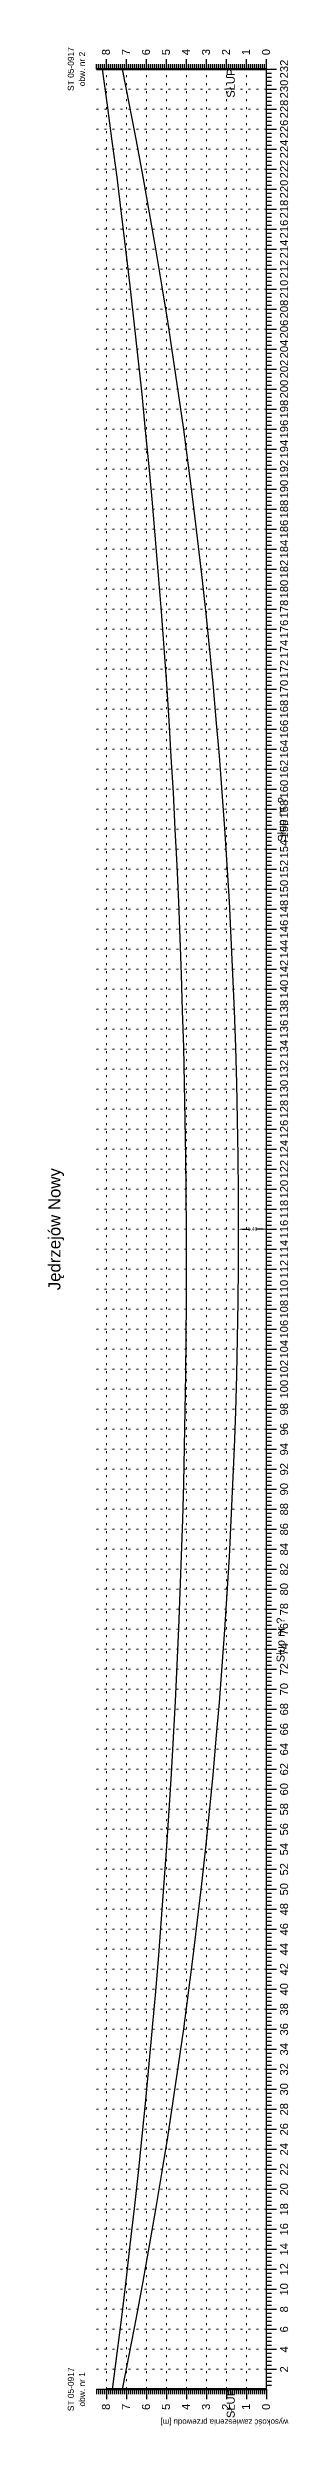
# Model space of a CAD drawing. Header units: inches. Extents: x -863 to 1426, y 1206 to 1480.
# Drawn here: x 110.4 to 122.4, y 1283 to 1401.9 of the extents above; entities that cross this region are included whole.
import ezdxf
from ezdxf.enums import TextEntityAlignment as Align

# ---------------------------------------------------------------- set-up
doc = ezdxf.new("R2010")
doc.units = ezdxf.units.IN
doc.header["$MEASUREMENT"] = 0
doc.linetypes.add('ACAD_ISO07W100', pattern=[3, 0, -3])
doc.layers.add('ramka', color=7, linetype='Continuous', plot=False)
doc.styles.get("Standard").update_dxf_attribs({"font": 'arial.ttf'})
doc.dimstyles.get("Standard").update_dxf_attribs({"dimtxt": 0.25, "dimasz": 0.18, "dimexe": 0.18, "dimexo": 0.0625, "dimgap": -0.09, "dimtad": 0, "dimtih": 1, "dimtoh": 1, "dimzin": 0, "dimdsep": 46, "dimtxsty": 'Standard', "dimcen": 0.09, "dimadec": 0, "dimazin": 0, "dimtfac": 1, "dimtofl": 0, "dimtmove": 0, "dimatfit": 3, "dimfxl": 1, "dimtolj": 1, "dimtzin": 0, "dimarcsym": 0})

# ---------------------------------------------------------------- blocks, each defined once
blk = doc.blocks.new('*D12')
at = {"color": 0, "lineweight": -2}
for p, q in [((119.95, 1342.85), (119.95, 1342.98)), ((120.13, 1342.8), (120.47, 1342.8)), ((121.17, 1342.8), (120.83, 1342.8)), ((121.35, 1342.7), (121.35, 1342.98))]:
    blk.add_line(p, q, dxfattribs=at)
at = {"color": 0}
for points in [[(120.13, 1342.83), (120.13, 1342.77), (119.95, 1342.8)], [(121.17, 1342.83), (121.17, 1342.77), (121.35, 1342.8)]]:
    blk.add_solid(points, dxfattribs=at)
at = {"layer": 'Defpoints', "color": 0}
for p in [(119.95, 1342.79), (121.35, 1342.8), (121.35, 1342.64)]:
    blk.add_point(p, dxfattribs=at)
at = {"color": 0, "lineweight": 25, "insert": (120.65, 1342.8), "char_height": 0.18, "attachment_point": 5}
blk.add_mtext('\\A1;1.40', dxfattribs=at)

msp = doc.modelspace()

# ---------------------------------------------------------------- linework, layer by layer
for p, q in [((112.851, 1400.797), (112.851, 1401.047)), ((112.851, 1400.797), (121.351, 1400.797)), ((112.951, 1400.797), (112.951, 1401.047)), ((113.051, 1400.797), (113.051, 1401.047)), ((113.151, 1400.797), (113.151, 1401.047)), ((113.251, 1400.797), (113.251, 1401.047)), ((113.351, 1400.797), (113.351, 1401.297)), ((113.451, 1400.797), (113.451, 1401.047)), ((113.551, 1400.797), (113.551, 1401.047)), ((113.651, 1400.797), (113.651, 1401.047)), ((113.751, 1400.797), (113.751, 1401.047)), ((113.851, 1400.797), (113.851, 1401.047)), ((113.951, 1400.797), (113.951, 1401.047)), ((114.051, 1400.797), (114.051, 1401.047)), ((114.151, 1400.797), (114.151, 1401.047)), ((114.251, 1400.797), (114.251, 1401.047)), ((114.351, 1400.797), (114.351, 1401.297)), ((114.451, 1400.797), (114.451, 1401.047)), ((114.551, 1400.797), (114.551, 1401.047)), ((114.651, 1400.797), (114.651, 1401.047)), ((114.751, 1400.797), (114.751, 1401.047)), ((114.851, 1400.797), (114.851, 1401.047)), ((114.951, 1400.797), (114.951, 1401.047)), ((115.051, 1400.797), (115.051, 1401.047)), ((115.151, 1400.797), (115.151, 1401.047)), ((115.251, 1400.797), (115.251, 1401.047)), ((115.351, 1400.797), (115.351, 1401.297)), ((115.451, 1400.797), (115.451, 1401.047)), ((115.551, 1400.797), (115.551, 1401.047)), ((115.651, 1400.797), (115.651, 1401.047)), ((115.751, 1400.797), (115.751, 1401.047)), ((115.851, 1400.797), (115.851, 1401.047)), ((115.951, 1400.797), (115.951, 1401.047)), ((116.051, 1400.797), (116.051, 1401.047)), ((116.151, 1400.797), (116.151, 1401.047)), ((116.251, 1400.797), (116.251, 1401.047)), ((116.351, 1400.797), (116.351, 1401.297)), ((116.451, 1400.797), (116.451, 1401.047)), ((116.551, 1400.797), (116.551, 1401.047)), ((116.651, 1400.797), (116.651, 1401.047)), ((116.751, 1400.797), (116.751, 1401.047)), ((116.851, 1400.797), (116.851, 1401.047)), ((116.951, 1400.797), (116.951, 1401.047)), ((117.051, 1400.797), (117.051, 1401.047)), ((117.151, 1400.797), (117.151, 1401.047)), ((117.251, 1400.797), (117.251, 1401.047)), ((117.351, 1400.797), (117.351, 1401.297)), ((117.451, 1400.797), (117.451, 1401.047)), ((117.551, 1400.797), (117.551, 1401.047)), ((117.651, 1400.797), (117.651, 1401.047)), ((117.751, 1400.797), (117.751, 1401.047)), ((117.851, 1400.797), (117.851, 1401.047)), ((117.951, 1400.797), (117.951, 1401.047)), ((118.051, 1400.797), (118.051, 1401.047)), ((118.151, 1400.797), (118.151, 1401.047)), ((118.251, 1400.797), (118.251, 1401.047)), ((118.351, 1400.797), (118.351, 1401.297)), ((118.451, 1400.797), (118.451, 1401.047)), ((118.551, 1400.797), (118.551, 1401.047)), ((118.651, 1400.797), (118.651, 1401.047)), ((118.751, 1400.797), (118.751, 1401.047)), ((118.851, 1400.797), (118.851, 1401.047)), ((118.951, 1400.797), (118.951, 1401.047)), ((119.051, 1400.797), (119.051, 1401.047)), ((119.151, 1400.797), (119.151, 1401.047)), ((119.251, 1400.797), (119.251, 1401.047)), ((119.351, 1400.797), (119.351, 1401.297)), ((119.451, 1400.797), (119.451, 1401.047)), ((119.551, 1400.797), (119.551, 1401.047)), ((119.651, 1400.797), (119.651, 1401.047)), ((119.751, 1400.797), (119.751, 1401.047)), ((119.851, 1400.797), (119.851, 1401.047)), ((119.951, 1400.797), (119.951, 1401.047)), ((120.051, 1400.797), (120.051, 1401.047)), ((120.151, 1400.797), (120.151, 1401.047)), ((120.251, 1400.797), (120.251, 1401.047)), ((120.351, 1400.797), (120.351, 1401.297)), ((120.451, 1400.797), (120.451, 1401.047)), ((120.551, 1400.797), (120.551, 1401.047)), ((120.651, 1400.797), (120.651, 1401.047)), ((120.751, 1400.797), (120.751, 1401.047)), ((120.851, 1400.797), (120.851, 1401.047)), ((120.951, 1400.797), (120.951, 1401.047)), ((121.051, 1400.797), (121.051, 1401.047)), ((121.151, 1400.797), (121.151, 1401.047)), ((121.251, 1400.797), (121.251, 1401.047)), ((121.351, 1400.797), (121.351, 1401.297)), ((121.351, 1284.797), (121.351, 1400.797)), ((121.351, 1400.797), (121.851, 1400.797)), ((121.351, 1400.597), (121.601, 1400.597)), ((121.351, 1400.397), (121.601, 1400.397)), ((121.351, 1400.197), (121.601, 1400.197)), ((121.351, 1399.997), (121.601, 1399.997)), ((121.351, 1399.797), (121.851, 1399.797)), ((121.351, 1399.597), (121.601, 1399.597)), ((121.351, 1399.397), (121.601, 1399.397)), ((121.351, 1399.197), (121.601, 1399.197)), ((121.351, 1398.997), (121.601, 1398.997)), ((121.351, 1398.797), (121.851, 1398.797)), ((121.351, 1398.597), (121.601, 1398.597)), ((121.351, 1398.397), (121.601, 1398.397)), ((121.351, 1398.197), (121.601, 1398.197)), ((121.351, 1397.997), (121.601, 1397.997)), ((121.351, 1397.797), (121.851, 1397.797)), ((121.351, 1397.597), (121.601, 1397.597)), ((121.351, 1397.397), (121.601, 1397.397)), ((121.351, 1397.197), (121.601, 1397.197)), ((121.351, 1396.997), (121.601, 1396.997)), ((121.351, 1396.797), (121.851, 1396.797)), ((121.351, 1396.597), (121.601, 1396.597)), ((121.351, 1396.397), (121.601, 1396.397)), ((121.351, 1396.197), (121.601, 1396.197)), ((121.351, 1395.997), (121.601, 1395.997)), ((121.351, 1395.797), (121.851, 1395.797)), ((121.351, 1395.597), (121.601, 1395.597)), ((121.351, 1395.397), (121.601, 1395.397)), ((121.351, 1395.197), (121.601, 1395.197)), ((121.351, 1394.997), (121.601, 1394.997)), ((121.351, 1394.797), (121.851, 1394.797)), ((121.351, 1394.597), (121.601, 1394.597)), ((121.351, 1394.397), (121.601, 1394.397)), ((121.351, 1394.197), (121.601, 1394.197)), ((121.351, 1393.997), (121.601, 1393.997)), ((121.351, 1393.797), (121.851, 1393.797)), ((121.351, 1393.597), (121.601, 1393.597)), ((121.351, 1393.397), (121.601, 1393.397)), ((121.351, 1393.197), (121.601, 1393.197)), ((121.351, 1392.997), (121.601, 1392.997)), ((121.351, 1392.797), (121.851, 1392.797)), ((121.351, 1392.597), (121.601, 1392.597)), ((121.351, 1392.397), (121.601, 1392.397)), ((121.351, 1392.197), (121.601, 1392.197)), ((121.351, 1391.997), (121.601, 1391.997)), ((121.351, 1391.797), (121.851, 1391.797)), ((121.351, 1391.597), (121.601, 1391.597)), ((121.351, 1391.397), (121.601, 1391.397)), ((121.351, 1391.197), (121.601, 1391.197)), ((121.351, 1390.997), (121.601, 1390.997)), ((121.351, 1390.797), (121.851, 1390.797)), ((121.351, 1390.597), (121.601, 1390.597)), ((121.351, 1390.397), (121.601, 1390.397)), ((121.351, 1390.197), (121.601, 1390.197)), ((121.351, 1389.997), (121.601, 1389.997)), ((121.351, 1389.797), (121.851, 1389.797)), ((121.351, 1389.597), (121.601, 1389.597)), ((121.351, 1389.397), (121.601, 1389.397)), ((121.351, 1389.197), (121.601, 1389.197)), ((121.351, 1388.997), (121.601, 1388.997)), ((121.351, 1388.797), (121.851, 1388.797)), ((121.351, 1388.597), (121.601, 1388.597)), ((121.351, 1388.397), (121.601, 1388.397)), ((121.351, 1388.197), (121.601, 1388.197)), ((121.351, 1387.997), (121.601, 1387.997)), ((121.351, 1387.797), (121.851, 1387.797)), ((121.351, 1387.597), (121.601, 1387.597)), ((121.351, 1387.397), (121.601, 1387.397)), ((121.351, 1387.197), (121.601, 1387.197)), ((121.351, 1386.997), (121.601, 1386.997)), ((121.351, 1386.797), (121.851, 1386.797)), ((121.351, 1386.597), (121.601, 1386.597)), ((121.351, 1386.397), (121.601, 1386.397)), ((121.351, 1386.197), (121.601, 1386.197)), ((121.351, 1385.997), (121.601, 1385.997)), ((121.351, 1385.797), (121.851, 1385.797)), ((121.351, 1385.597), (121.601, 1385.597)), ((121.351, 1385.397), (121.601, 1385.397)), ((121.351, 1385.197), (121.601, 1385.197)), ((121.351, 1384.997), (121.601, 1384.997)), ((121.351, 1384.797), (121.851, 1384.797)), ((121.351, 1384.597), (121.601, 1384.597)), ((121.351, 1384.397), (121.601, 1384.397)), ((121.351, 1384.197), (121.601, 1384.197)), ((121.351, 1383.997), (121.601, 1383.997)), ((121.351, 1383.797), (121.851, 1383.797)), ((121.351, 1383.597), (121.601, 1383.597)), ((121.351, 1383.397), (121.601, 1383.397)), ((121.351, 1383.197), (121.601, 1383.197)), ((121.351, 1382.997), (121.601, 1382.997)), ((121.351, 1382.797), (121.851, 1382.797)), ((121.351, 1382.597), (121.601, 1382.597)), ((121.351, 1382.397), (121.601, 1382.397)), ((121.351, 1382.197), (121.601, 1382.197)), ((121.351, 1381.997), (121.601, 1381.997)), ((121.351, 1381.797), (121.851, 1381.797)), ((121.351, 1381.597), (121.601, 1381.597)), ((121.351, 1381.397), (121.601, 1381.397)), ((121.351, 1381.197), (121.601, 1381.197)), ((121.351, 1380.997), (121.601, 1380.997)), ((121.351, 1380.797), (121.851, 1380.797)), ((121.351, 1380.597), (121.601, 1380.597)), ((121.351, 1380.397), (121.601, 1380.397)), ((121.351, 1380.197), (121.601, 1380.197)), ((121.351, 1379.997), (121.601, 1379.997)), ((121.351, 1379.797), (121.851, 1379.797)), ((121.351, 1379.597), (121.601, 1379.597)), ((121.351, 1379.397), (121.601, 1379.397)), ((121.351, 1379.197), (121.601, 1379.197)), ((121.351, 1378.997), (121.601, 1378.997)), ((121.351, 1378.797), (121.851, 1378.797)), ((121.351, 1378.597), (121.601, 1378.597)), ((121.351, 1378.397), (121.601, 1378.397)), ((121.351, 1378.197), (121.601, 1378.197)), ((121.351, 1377.997), (121.601, 1377.997)), ((121.351, 1377.797), (121.851, 1377.797)), ((121.351, 1377.597), (121.601, 1377.597)), ((121.351, 1377.397), (121.601, 1377.397)), ((121.351, 1377.197), (121.601, 1377.197)), ((121.351, 1376.997), (121.601, 1376.997)), ((121.351, 1376.797), (121.851, 1376.797)), ((121.351, 1376.597), (121.601, 1376.597)), ((121.351, 1376.397), (121.601, 1376.397)), ((121.351, 1376.197), (121.601, 1376.197)), ((121.351, 1375.997), (121.601, 1375.997)), ((121.351, 1375.797), (121.851, 1375.797)), ((121.351, 1375.597), (121.601, 1375.597)), ((121.351, 1375.397), (121.601, 1375.397)), ((121.351, 1375.197), (121.601, 1375.197)), ((121.351, 1374.997), (121.601, 1374.997)), ((121.351, 1374.797), (121.851, 1374.797)), ((121.351, 1374.597), (121.601, 1374.597)), ((121.351, 1374.397), (121.601, 1374.397)), ((121.351, 1374.197), (121.601, 1374.197)), ((121.351, 1373.997), (121.601, 1373.997)), ((121.351, 1373.797), (121.851, 1373.797)), ((121.351, 1373.597), (121.601, 1373.597)), ((121.351, 1373.397), (121.601, 1373.397)), ((121.351, 1373.197), (121.601, 1373.197)), ((121.351, 1372.997), (121.601, 1372.997)), ((121.351, 1372.797), (121.851, 1372.797)), ((121.351, 1372.597), (121.601, 1372.597)), ((121.351, 1372.397), (121.601, 1372.397)), ((121.351, 1372.197), (121.601, 1372.197)), ((121.351, 1371.997), (121.601, 1371.997)), ((121.351, 1371.797), (121.851, 1371.797)), ((121.351, 1371.597), (121.601, 1371.597)), ((121.351, 1371.397), (121.601, 1371.397)), ((121.351, 1371.197), (121.601, 1371.197)), ((121.351, 1370.997), (121.601, 1370.997)), ((121.351, 1370.797), (121.851, 1370.797)), ((121.351, 1370.597), (121.601, 1370.597)), ((121.351, 1370.397), (121.601, 1370.397)), ((121.351, 1370.197), (121.601, 1370.197)), ((121.351, 1369.997), (121.601, 1369.997)), ((121.351, 1369.797), (121.851, 1369.797)), ((121.351, 1369.597), (121.601, 1369.597)), ((121.351, 1369.397), (121.601, 1369.397)), ((121.351, 1369.197), (121.601, 1369.197)), ((121.351, 1368.997), (121.601, 1368.997)), ((121.351, 1368.797), (121.851, 1368.797)), ((121.351, 1368.597), (121.601, 1368.597)), ((121.351, 1368.397), (121.601, 1368.397)), ((121.351, 1368.197), (121.601, 1368.197)), ((121.351, 1367.997), (121.601, 1367.997)), ((121.351, 1367.797), (121.851, 1367.797)), ((121.351, 1367.597), (121.601, 1367.597)), ((121.351, 1367.397), (121.601, 1367.397)), ((121.351, 1367.197), (121.601, 1367.197)), ((121.351, 1366.997), (121.601, 1366.997)), ((121.351, 1366.797), (121.851, 1366.797)), ((121.351, 1366.597), (121.601, 1366.597)), ((121.351, 1366.397), (121.601, 1366.397)), ((121.351, 1366.197), (121.601, 1366.197)), ((121.351, 1365.997), (121.601, 1365.997)), ((121.351, 1365.797), (121.851, 1365.797)), ((121.351, 1365.597), (121.601, 1365.597)), ((121.351, 1365.397), (121.601, 1365.397)), ((121.351, 1365.197), (121.601, 1365.197)), ((121.351, 1364.997), (121.601, 1364.997)), ((121.351, 1364.797), (121.851, 1364.797)), ((121.351, 1364.597), (121.601, 1364.597)), ((121.351, 1364.397), (121.601, 1364.397)), ((121.351, 1364.197), (121.601, 1364.197)), ((121.351, 1363.997), (121.601, 1363.997)), ((121.351, 1363.797), (121.851, 1363.797)), ((121.351, 1363.597), (121.601, 1363.597)), ((121.351, 1363.397), (121.601, 1363.397)), ((121.351, 1363.197), (121.601, 1363.197)), ((121.351, 1362.997), (121.601, 1362.997)), ((121.351, 1362.797), (121.851, 1362.797)), ((121.351, 1362.597), (121.601, 1362.597)), ((121.351, 1362.397), (121.601, 1362.397)), ((121.351, 1362.197), (121.601, 1362.197)), ((121.351, 1361.997), (121.601, 1361.997)), ((121.351, 1361.797), (121.851, 1361.797)), ((121.351, 1361.597), (121.601, 1361.597)), ((121.351, 1361.397), (121.601, 1361.397)), ((121.351, 1361.197), (121.601, 1361.197)), ((121.351, 1360.997), (121.601, 1360.997)), ((121.351, 1360.797), (121.851, 1360.797)), ((121.351, 1360.597), (121.601, 1360.597)), ((121.351, 1360.397), (121.601, 1360.397)), ((121.351, 1360.197), (121.601, 1360.197)), ((121.351, 1359.997), (121.601, 1359.997)), ((121.351, 1359.797), (121.851, 1359.797)), ((121.351, 1359.597), (121.601, 1359.597)), ((121.351, 1359.397), (121.601, 1359.397)), ((121.351, 1359.197), (121.601, 1359.197)), ((121.351, 1358.997), (121.601, 1358.997)), ((121.351, 1358.797), (121.851, 1358.797)), ((121.351, 1358.597), (121.601, 1358.597)), ((121.351, 1358.397), (121.601, 1358.397)), ((121.351, 1358.197), (121.601, 1358.197)), ((121.351, 1357.997), (121.601, 1357.997)), ((121.351, 1357.797), (121.851, 1357.797)), ((121.351, 1357.597), (121.601, 1357.597)), ((121.351, 1357.397), (121.601, 1357.397)), ((121.351, 1357.197), (121.601, 1357.197)), ((121.351, 1356.997), (121.601, 1356.997)), ((121.351, 1356.797), (121.851, 1356.797)), ((121.351, 1356.597), (121.601, 1356.597)), ((121.351, 1356.397), (121.601, 1356.397)), ((121.351, 1356.197), (121.601, 1356.197)), ((121.351, 1355.997), (121.601, 1355.997)), ((121.351, 1355.797), (121.851, 1355.797)), ((121.351, 1355.597), (121.601, 1355.597)), ((121.351, 1355.397), (121.601, 1355.397)), ((121.351, 1355.197), (121.601, 1355.197)), ((121.351, 1354.997), (121.601, 1354.997)), ((121.351, 1354.797), (121.851, 1354.797)), ((121.351, 1354.597), (121.601, 1354.597)), ((121.351, 1354.397), (121.601, 1354.397)), ((121.351, 1354.197), (121.601, 1354.197)), ((121.351, 1353.997), (121.601, 1353.997)), ((121.351, 1353.797), (121.851, 1353.797)), ((121.351, 1353.597), (121.601, 1353.597)), ((121.351, 1353.397), (121.601, 1353.397)), ((121.351, 1353.197), (121.601, 1353.197)), ((121.351, 1352.997), (121.601, 1352.997)), ((121.351, 1352.797), (121.851, 1352.797)), ((121.351, 1352.597), (121.601, 1352.597)), ((121.351, 1352.397), (121.601, 1352.397)), ((121.351, 1352.197), (121.601, 1352.197)), ((121.351, 1351.997), (121.601, 1351.997)), ((121.351, 1351.797), (121.851, 1351.797)), ((121.351, 1351.597), (121.601, 1351.597)), ((121.351, 1351.397), (121.601, 1351.397)), ((121.351, 1351.197), (121.601, 1351.197)), ((121.351, 1350.997), (121.601, 1350.997)), ((121.351, 1350.797), (121.851, 1350.797)), ((121.351, 1350.597), (121.601, 1350.597)), ((121.351, 1350.397), (121.601, 1350.397)), ((121.351, 1350.197), (121.601, 1350.197)), ((121.351, 1349.997), (121.601, 1349.997)), ((121.351, 1349.797), (121.851, 1349.797)), ((121.351, 1349.597), (121.601, 1349.597)), ((121.351, 1349.397), (121.601, 1349.397)), ((121.351, 1349.197), (121.601, 1349.197)), ((121.351, 1348.997), (121.601, 1348.997)), ((121.351, 1348.797), (121.851, 1348.797)), ((121.351, 1348.597), (121.601, 1348.597)), ((121.351, 1348.397), (121.601, 1348.397)), ((121.351, 1348.197), (121.601, 1348.197)), ((121.351, 1347.997), (121.601, 1347.997)), ((121.351, 1347.797), (121.851, 1347.797)), ((121.351, 1347.597), (121.601, 1347.597)), ((121.351, 1347.397), (121.601, 1347.397)), ((121.351, 1347.197), (121.601, 1347.197)), ((121.351, 1346.997), (121.601, 1346.997)), ((121.351, 1346.797), (121.851, 1346.797)), ((121.351, 1346.597), (121.601, 1346.597)), ((121.351, 1346.397), (121.601, 1346.397)), ((121.351, 1346.197), (121.601, 1346.197)), ((121.351, 1345.997), (121.601, 1345.997)), ((121.351, 1345.797), (121.851, 1345.797)), ((121.351, 1345.597), (121.601, 1345.597)), ((121.351, 1345.397), (121.601, 1345.397)), ((121.351, 1345.197), (121.601, 1345.197)), ((121.351, 1344.997), (121.601, 1344.997)), ((121.351, 1344.797), (121.851, 1344.797)), ((121.351, 1344.597), (121.601, 1344.597)), ((121.351, 1344.397), (121.601, 1344.397)), ((121.351, 1344.197), (121.601, 1344.197)), ((121.351, 1343.997), (121.601, 1343.997)), ((121.351, 1343.797), (121.851, 1343.797)), ((121.351, 1343.597), (121.601, 1343.597)), ((121.351, 1343.397), (121.601, 1343.397)), ((121.351, 1343.197), (121.601, 1343.197)), ((121.351, 1342.997), (121.601, 1342.997)), ((121.351, 1342.797), (121.851, 1342.797)), ((121.351, 1342.597), (121.601, 1342.597)), ((121.351, 1342.397), (121.601, 1342.397)), ((121.351, 1342.197), (121.601, 1342.197)), ((121.351, 1341.997), (121.601, 1341.997)), ((121.351, 1341.797), (121.851, 1341.797)), ((121.351, 1341.597), (121.601, 1341.597)), ((121.351, 1341.397), (121.601, 1341.397)), ((121.351, 1341.197), (121.601, 1341.197)), ((121.351, 1340.997), (121.601, 1340.997)), ((121.351, 1340.797), (121.851, 1340.797)), ((121.351, 1340.597), (121.601, 1340.597)), ((121.351, 1340.397), (121.601, 1340.397)), ((121.351, 1340.197), (121.601, 1340.197)), ((121.351, 1339.997), (121.601, 1339.997)), ((121.351, 1339.797), (121.851, 1339.797)), ((121.351, 1339.597), (121.601, 1339.597)), ((121.351, 1339.397), (121.601, 1339.397)), ((121.351, 1339.197), (121.601, 1339.197)), ((121.351, 1338.997), (121.601, 1338.997)), ((121.351, 1338.797), (121.851, 1338.797)), ((121.351, 1338.597), (121.601, 1338.597)), ((121.351, 1338.397), (121.601, 1338.397)), ((121.351, 1338.197), (121.601, 1338.197)), ((121.351, 1337.997), (121.601, 1337.997)), ((121.351, 1337.797), (121.851, 1337.797)), ((121.351, 1337.597), (121.601, 1337.597)), ((121.351, 1337.397), (121.601, 1337.397)), ((121.351, 1337.197), (121.601, 1337.197)), ((121.351, 1336.997), (121.601, 1336.997)), ((121.351, 1336.797), (121.851, 1336.797)), ((121.351, 1336.597), (121.601, 1336.597)), ((121.351, 1336.397), (121.601, 1336.397)), ((121.351, 1336.197), (121.601, 1336.197)), ((121.351, 1335.997), (121.601, 1335.997)), ((121.351, 1335.797), (121.851, 1335.797)), ((121.351, 1335.597), (121.601, 1335.597)), ((121.351, 1335.397), (121.601, 1335.397)), ((121.351, 1335.197), (121.601, 1335.197)), ((121.351, 1334.997), (121.601, 1334.997)), ((121.351, 1334.797), (121.851, 1334.797)), ((121.351, 1334.597), (121.601, 1334.597)), ((121.351, 1334.397), (121.601, 1334.397)), ((121.351, 1334.197), (121.601, 1334.197)), ((121.351, 1333.997), (121.601, 1333.997)), ((121.351, 1333.797), (121.851, 1333.797)), ((121.351, 1333.597), (121.601, 1333.597)), ((121.351, 1333.397), (121.601, 1333.397)), ((121.351, 1333.197), (121.601, 1333.197)), ((121.351, 1332.997), (121.601, 1332.997)), ((121.351, 1332.797), (121.851, 1332.797)), ((121.351, 1332.597), (121.601, 1332.597)), ((121.351, 1332.397), (121.601, 1332.397)), ((121.351, 1332.197), (121.601, 1332.197)), ((121.351, 1331.997), (121.601, 1331.997)), ((121.351, 1331.797), (121.851, 1331.797)), ((121.351, 1331.597), (121.601, 1331.597)), ((121.351, 1331.397), (121.601, 1331.397)), ((121.351, 1331.197), (121.601, 1331.197)), ((121.351, 1330.997), (121.601, 1330.997)), ((121.351, 1330.797), (121.851, 1330.797)), ((121.351, 1330.597), (121.601, 1330.597)), ((121.351, 1330.397), (121.601, 1330.397)), ((121.351, 1330.197), (121.601, 1330.197)), ((121.351, 1329.997), (121.601, 1329.997)), ((121.351, 1329.797), (121.851, 1329.797)), ((121.351, 1329.597), (121.601, 1329.597)), ((121.351, 1329.397), (121.601, 1329.397)), ((121.351, 1329.197), (121.601, 1329.197)), ((121.351, 1328.997), (121.601, 1328.997)), ((121.351, 1328.797), (121.851, 1328.797)), ((121.351, 1328.597), (121.601, 1328.597)), ((121.351, 1328.397), (121.601, 1328.397)), ((121.351, 1328.197), (121.601, 1328.197)), ((121.351, 1327.997), (121.601, 1327.997)), ((121.351, 1327.797), (121.851, 1327.797)), ((121.351, 1327.597), (121.601, 1327.597)), ((121.351, 1327.397), (121.601, 1327.397)), ((121.351, 1327.197), (121.601, 1327.197)), ((121.351, 1326.997), (121.601, 1326.997)), ((121.351, 1326.797), (121.851, 1326.797)), ((121.351, 1326.597), (121.601, 1326.597)), ((121.351, 1326.397), (121.601, 1326.397)), ((121.351, 1326.197), (121.601, 1326.197)), ((121.351, 1325.997), (121.601, 1325.997)), ((121.351, 1325.797), (121.851, 1325.797)), ((121.351, 1325.597), (121.601, 1325.597)), ((121.351, 1325.397), (121.601, 1325.397)), ((121.351, 1325.197), (121.601, 1325.197)), ((121.351, 1324.997), (121.601, 1324.997)), ((121.351, 1324.797), (121.851, 1324.797)), ((121.351, 1324.597), (121.601, 1324.597)), ((121.351, 1324.397), (121.601, 1324.397)), ((121.351, 1324.197), (121.601, 1324.197)), ((121.351, 1323.997), (121.601, 1323.997)), ((121.351, 1323.797), (121.851, 1323.797)), ((121.351, 1323.597), (121.601, 1323.597)), ((121.351, 1323.397), (121.601, 1323.397)), ((121.351, 1323.197), (121.601, 1323.197)), ((121.351, 1322.997), (121.601, 1322.997)), ((121.351, 1322.797), (121.851, 1322.797)), ((121.351, 1322.597), (121.601, 1322.597)), ((121.351, 1322.397), (121.601, 1322.397)), ((121.351, 1322.197), (121.601, 1322.197)), ((121.351, 1321.997), (121.601, 1321.997)), ((121.351, 1321.797), (121.851, 1321.797)), ((121.351, 1321.597), (121.601, 1321.597)), ((121.351, 1321.397), (121.601, 1321.397)), ((121.351, 1321.197), (121.601, 1321.197)), ((121.351, 1320.997), (121.601, 1320.997)), ((121.351, 1320.797), (121.851, 1320.797)), ((121.351, 1320.597), (121.601, 1320.597)), ((121.351, 1320.397), (121.601, 1320.397)), ((121.351, 1320.197), (121.601, 1320.197)), ((121.351, 1319.997), (121.601, 1319.997)), ((121.351, 1319.797), (121.851, 1319.797)), ((121.351, 1319.597), (121.601, 1319.597)), ((121.351, 1319.397), (121.601, 1319.397)), ((121.351, 1319.197), (121.601, 1319.197)), ((121.351, 1318.997), (121.601, 1318.997)), ((121.351, 1318.797), (121.851, 1318.797)), ((121.351, 1318.597), (121.601, 1318.597)), ((121.351, 1318.397), (121.601, 1318.397)), ((121.351, 1318.197), (121.601, 1318.197)), ((121.351, 1317.997), (121.601, 1317.997)), ((121.351, 1317.797), (121.851, 1317.797)), ((121.351, 1317.597), (121.601, 1317.597)), ((121.351, 1317.397), (121.601, 1317.397)), ((121.351, 1317.197), (121.601, 1317.197)), ((121.351, 1316.997), (121.601, 1316.997)), ((121.351, 1316.797), (121.851, 1316.797)), ((121.351, 1316.597), (121.601, 1316.597)), ((121.351, 1316.397), (121.601, 1316.397)), ((121.351, 1316.197), (121.601, 1316.197)), ((121.351, 1315.997), (121.601, 1315.997)), ((121.351, 1315.797), (121.851, 1315.797)), ((121.351, 1315.597), (121.601, 1315.597)), ((121.351, 1315.397), (121.601, 1315.397)), ((121.351, 1315.197), (121.601, 1315.197)), ((121.351, 1314.997), (121.601, 1314.997)), ((121.351, 1314.797), (121.851, 1314.797)), ((121.351, 1314.597), (121.601, 1314.597)), ((121.351, 1314.397), (121.601, 1314.397)), ((121.351, 1314.197), (121.601, 1314.197)), ((121.351, 1313.997), (121.601, 1313.997)), ((121.351, 1313.797), (121.851, 1313.797)), ((121.351, 1313.597), (121.601, 1313.597)), ((121.351, 1313.397), (121.601, 1313.397)), ((121.351, 1313.197), (121.601, 1313.197)), ((121.351, 1312.997), (121.601, 1312.997)), ((121.351, 1312.797), (121.851, 1312.797)), ((121.351, 1312.597), (121.601, 1312.597)), ((121.351, 1312.397), (121.601, 1312.397)), ((121.351, 1312.197), (121.601, 1312.197)), ((121.351, 1311.997), (121.601, 1311.997)), ((121.351, 1311.797), (121.851, 1311.797)), ((121.351, 1311.597), (121.601, 1311.597)), ((121.351, 1311.397), (121.601, 1311.397)), ((121.351, 1311.197), (121.601, 1311.197)), ((121.351, 1310.997), (121.601, 1310.997)), ((121.351, 1310.797), (121.851, 1310.797)), ((121.351, 1310.597), (121.601, 1310.597)), ((121.351, 1310.397), (121.601, 1310.397)), ((121.351, 1310.197), (121.601, 1310.197)), ((121.351, 1309.997), (121.601, 1309.997)), ((121.351, 1309.797), (121.851, 1309.797)), ((121.351, 1309.597), (121.601, 1309.597)), ((121.351, 1309.397), (121.601, 1309.397)), ((121.351, 1309.197), (121.601, 1309.197)), ((121.351, 1308.997), (121.601, 1308.997)), ((121.351, 1308.797), (121.851, 1308.797)), ((121.351, 1308.597), (121.601, 1308.597)), ((121.351, 1308.397), (121.601, 1308.397)), ((121.351, 1308.197), (121.601, 1308.197)), ((121.351, 1307.997), (121.601, 1307.997)), ((121.351, 1307.797), (121.851, 1307.797)), ((121.351, 1307.597), (121.601, 1307.597)), ((121.351, 1307.397), (121.601, 1307.397)), ((121.351, 1307.197), (121.601, 1307.197)), ((121.351, 1306.997), (121.601, 1306.997)), ((121.351, 1306.797), (121.851, 1306.797)), ((121.351, 1306.597), (121.601, 1306.597)), ((121.351, 1306.397), (121.601, 1306.397)), ((121.351, 1306.197), (121.601, 1306.197)), ((121.351, 1305.997), (121.601, 1305.997)), ((121.351, 1305.797), (121.851, 1305.797)), ((121.351, 1305.597), (121.601, 1305.597)), ((121.351, 1305.397), (121.601, 1305.397)), ((121.351, 1305.197), (121.601, 1305.197)), ((121.351, 1304.997), (121.601, 1304.997)), ((121.351, 1304.797), (121.851, 1304.797)), ((121.351, 1304.597), (121.601, 1304.597)), ((121.351, 1304.397), (121.601, 1304.397)), ((121.351, 1304.197), (121.601, 1304.197)), ((121.351, 1303.997), (121.601, 1303.997)), ((121.351, 1303.797), (121.851, 1303.797)), ((121.351, 1303.597), (121.601, 1303.597)), ((121.351, 1303.397), (121.601, 1303.397)), ((121.351, 1303.197), (121.601, 1303.197)), ((121.351, 1302.997), (121.601, 1302.997)), ((121.351, 1302.797), (121.851, 1302.797)), ((121.351, 1302.597), (121.601, 1302.597)), ((121.351, 1302.397), (121.601, 1302.397)), ((121.351, 1302.197), (121.601, 1302.197)), ((121.351, 1301.997), (121.601, 1301.997)), ((121.351, 1301.797), (121.851, 1301.797)), ((121.351, 1301.597), (121.601, 1301.597)), ((121.351, 1301.397), (121.601, 1301.397)), ((121.351, 1301.197), (121.601, 1301.197)), ((121.351, 1300.997), (121.601, 1300.997)), ((121.351, 1300.797), (121.851, 1300.797)), ((121.351, 1300.597), (121.601, 1300.597)), ((121.351, 1300.397), (121.601, 1300.397)), ((121.351, 1300.197), (121.601, 1300.197)), ((121.351, 1299.997), (121.601, 1299.997)), ((121.351, 1299.797), (121.851, 1299.797)), ((121.351, 1299.597), (121.601, 1299.597)), ((121.351, 1299.397), (121.601, 1299.397)), ((121.351, 1299.197), (121.601, 1299.197)), ((121.351, 1298.997), (121.601, 1298.997)), ((121.351, 1298.797), (121.851, 1298.797)), ((121.351, 1298.597), (121.601, 1298.597)), ((121.351, 1298.397), (121.601, 1298.397)), ((121.351, 1298.197), (121.601, 1298.197)), ((121.351, 1297.997), (121.601, 1297.997)), ((121.351, 1297.797), (121.851, 1297.797)), ((121.351, 1297.597), (121.601, 1297.597)), ((121.351, 1297.397), (121.601, 1297.397)), ((121.351, 1297.197), (121.601, 1297.197)), ((121.351, 1296.997), (121.601, 1296.997)), ((121.351, 1296.797), (121.851, 1296.797)), ((121.351, 1296.597), (121.601, 1296.597)), ((121.351, 1296.397), (121.601, 1296.397)), ((121.351, 1296.197), (121.601, 1296.197)), ((121.351, 1295.997), (121.601, 1295.997)), ((121.351, 1295.797), (121.851, 1295.797)), ((121.351, 1295.597), (121.601, 1295.597)), ((121.351, 1295.397), (121.601, 1295.397)), ((121.351, 1295.197), (121.601, 1295.197)), ((121.351, 1294.997), (121.601, 1294.997)), ((121.351, 1294.797), (121.851, 1294.797)), ((121.351, 1294.597), (121.601, 1294.597)), ((121.351, 1294.397), (121.601, 1294.397)), ((121.351, 1294.197), (121.601, 1294.197)), ((121.351, 1293.997), (121.601, 1293.997)), ((121.351, 1293.797), (121.851, 1293.797)), ((121.351, 1293.597), (121.601, 1293.597)), ((121.351, 1293.397), (121.601, 1293.397)), ((121.351, 1293.197), (121.601, 1293.197)), ((121.351, 1292.997), (121.601, 1292.997)), ((121.351, 1292.797), (121.851, 1292.797)), ((121.351, 1292.597), (121.601, 1292.597)), ((121.351, 1292.397), (121.601, 1292.397)), ((121.351, 1292.197), (121.601, 1292.197)), ((121.351, 1291.997), (121.601, 1291.997)), ((121.351, 1291.797), (121.851, 1291.797)), ((121.351, 1291.597), (121.601, 1291.597)), ((121.351, 1291.397), (121.601, 1291.397)), ((121.351, 1291.197), (121.601, 1291.197)), ((121.351, 1290.997), (121.601, 1290.997)), ((121.351, 1290.797), (121.851, 1290.797)), ((121.351, 1290.597), (121.601, 1290.597)), ((121.351, 1290.397), (121.601, 1290.397)), ((121.351, 1290.197), (121.601, 1290.197)), ((121.351, 1289.997), (121.601, 1289.997)), ((121.351, 1289.797), (121.851, 1289.797)), ((121.351, 1289.597), (121.601, 1289.597)), ((121.351, 1289.397), (121.601, 1289.397)), ((121.351, 1289.197), (121.601, 1289.197)), ((121.351, 1288.997), (121.601, 1288.997)), ((121.351, 1288.797), (121.851, 1288.797)), ((121.351, 1288.597), (121.601, 1288.597)), ((121.351, 1288.397), (121.601, 1288.397)), ((121.351, 1288.197), (121.601, 1288.197)), ((121.351, 1287.997), (121.601, 1287.997)), ((121.351, 1287.797), (121.851, 1287.797)), ((121.351, 1287.597), (121.601, 1287.597)), ((121.351, 1287.397), (121.601, 1287.397)), ((121.351, 1287.197), (121.601, 1287.197)), ((121.351, 1286.997), (121.601, 1286.997)), ((121.351, 1286.797), (121.851, 1286.797)), ((121.351, 1286.597), (121.601, 1286.597)), ((121.351, 1286.397), (121.601, 1286.397)), ((121.351, 1286.197), (121.601, 1286.197)), ((121.351, 1285.997), (121.601, 1285.997)), ((121.351, 1285.797), (121.851, 1285.797)), ((121.351, 1285.597), (121.601, 1285.597)), ((121.351, 1285.397), (121.601, 1285.397)), ((121.351, 1285.197), (121.601, 1285.197)), ((112.851, 1284.797), (121.351, 1284.797)), ((112.851, 1284.797), (112.851, 1284.547)), ((112.951, 1284.797), (112.951, 1284.547)), ((113.051, 1284.797), (113.051, 1284.547)), ((113.151, 1284.797), (113.151, 1284.547)), ((113.251, 1284.797), (113.251, 1284.547)), ((113.351, 1284.797), (113.351, 1284.297)), ((113.451, 1284.797), (113.451, 1284.547)), ((113.551, 1284.797), (113.551, 1284.547)), ((113.651, 1284.797), (113.651, 1284.547)), ((113.751, 1284.797), (113.751, 1284.547)), ((113.851, 1284.797), (113.851, 1284.547)), ((113.951, 1284.797), (113.951, 1284.547)), ((114.051, 1284.797), (114.051, 1284.547)), ((114.151, 1284.797), (114.151, 1284.547)), ((114.251, 1284.797), (114.251, 1284.547)), ((114.351, 1284.797), (114.351, 1284.297)), ((114.451, 1284.797), (114.451, 1284.547)), ((114.551, 1284.797), (114.551, 1284.547)), ((114.651, 1284.797), (114.651, 1284.547)), ((114.751, 1284.797), (114.751, 1284.547)), ((114.851, 1284.797), (114.851, 1284.547)), ((114.951, 1284.797), (114.951, 1284.547)), ((115.051, 1284.797), (115.051, 1284.547)), ((115.151, 1284.797), (115.151, 1284.547)), ((115.251, 1284.797), (115.251, 1284.547)), ((115.351, 1284.797), (115.351, 1284.297)), ((115.451, 1284.797), (115.451, 1284.547)), ((115.551, 1284.797), (115.551, 1284.547)), ((115.651, 1284.797), (115.651, 1284.547)), ((115.751, 1284.797), (115.751, 1284.547)), ((115.851, 1284.797), (115.851, 1284.547)), ((115.951, 1284.797), (115.951, 1284.547)), ((116.051, 1284.797), (116.051, 1284.547)), ((116.151, 1284.797), (116.151, 1284.547)), ((116.251, 1284.797), (116.251, 1284.547)), ((116.351, 1284.797), (116.351, 1284.297)), ((116.451, 1284.797), (116.451, 1284.547)), ((116.551, 1284.797), (116.551, 1284.547)), ((116.651, 1284.797), (116.651, 1284.547)), ((116.751, 1284.797), (116.751, 1284.547)), ((116.851, 1284.797), (116.851, 1284.547)), ((116.951, 1284.797), (116.951, 1284.547)), ((117.051, 1284.797), (117.051, 1284.547)), ((117.151, 1284.797), (117.151, 1284.547)), ((117.251, 1284.797), (117.251, 1284.547)), ((117.351, 1284.797), (117.351, 1284.297)), ((117.451, 1284.797), (117.451, 1284.547)), ((117.551, 1284.797), (117.551, 1284.547)), ((117.651, 1284.797), (117.651, 1284.547)), ((117.751, 1284.797), (117.751, 1284.547)), ((117.851, 1284.797), (117.851, 1284.547)), ((117.951, 1284.797), (117.951, 1284.547)), ((118.051, 1284.797), (118.051, 1284.547)), ((118.151, 1284.797), (118.151, 1284.547)), ((118.251, 1284.797), (118.251, 1284.547)), ((118.351, 1284.797), (118.351, 1284.297)), ((118.451, 1284.797), (118.451, 1284.547)), ((118.551, 1284.797), (118.551, 1284.547)), ((118.651, 1284.797), (118.651, 1284.547)), ((118.751, 1284.797), (118.751, 1284.547)), ((118.851, 1284.797), (118.851, 1284.547)), ((118.951, 1284.797), (118.951, 1284.547)), ((119.051, 1284.797), (119.051, 1284.547)), ((119.151, 1284.797), (119.151, 1284.547)), ((119.251, 1284.797), (119.251, 1284.547)), ((119.351, 1284.797), (119.351, 1284.297)), ((119.451, 1284.797), (119.451, 1284.547)), ((119.551, 1284.797), (119.551, 1284.547)), ((119.651, 1284.797), (119.651, 1284.547)), ((119.751, 1284.797), (119.751, 1284.547)), ((119.851, 1284.797), (119.851, 1284.547)), ((119.951, 1284.797), (119.951, 1284.547)), ((120.051, 1284.797), (120.051, 1284.547)), ((120.151, 1284.797), (120.151, 1284.547)), ((120.251, 1284.797), (120.251, 1284.547)), ((120.351, 1284.797), (120.351, 1284.297)), ((120.451, 1284.797), (120.451, 1284.547)), ((120.551, 1284.797), (120.551, 1284.547)), ((120.651, 1284.797), (120.651, 1284.547)), ((120.751, 1284.797), (120.751, 1284.547)), ((120.851, 1284.797), (120.851, 1284.547)), ((120.951, 1284.797), (120.951, 1284.547)), ((121.051, 1284.797), (121.051, 1284.547)), ((121.151, 1284.797), (121.151, 1284.547)), ((121.251, 1284.797), (121.251, 1284.547)), ((121.351, 1284.997), (121.601, 1284.997)), ((121.351, 1284.797), (121.351, 1284.297))]:
    msp.add_line(p, q)
at = {"linetype": 'ACAD_ISO07W100', "lineweight": 15, "ltscale": 0.1}
for p, q in [((121.351, 1400.797), (112.851, 1400.797)), ((113.351, 1284.797), (113.351, 1400.797)), ((114.351, 1284.797), (114.351, 1400.797)), ((115.351, 1284.797), (115.351, 1400.797)), ((116.351, 1284.797), (116.351, 1400.797)), ((117.351, 1284.797), (117.351, 1400.797)), ((118.351, 1284.797), (118.351, 1400.797)), ((119.351, 1284.797), (119.351, 1400.797)), ((120.351, 1284.797), (120.351, 1400.797)), ((121.351, 1284.797), (121.351, 1400.797)), ((121.351, 1399.797), (112.851, 1399.797)), ((121.351, 1398.797), (112.851, 1398.797)), ((121.351, 1397.797), (112.851, 1397.797)), ((121.351, 1396.797), (112.851, 1396.797)), ((121.351, 1395.797), (112.851, 1395.797)), ((121.351, 1394.797), (112.851, 1394.797)), ((121.351, 1393.797), (112.851, 1393.797)), ((121.351, 1392.797), (112.851, 1392.797)), ((121.351, 1391.797), (112.851, 1391.797)), ((121.351, 1390.797), (112.851, 1390.797)), ((121.351, 1389.797), (112.851, 1389.797)), ((121.351, 1388.797), (112.851, 1388.797)), ((121.351, 1387.797), (112.851, 1387.797)), ((121.351, 1386.797), (112.851, 1386.797)), ((121.351, 1385.797), (112.851, 1385.797)), ((121.351, 1384.797), (112.851, 1384.797)), ((121.351, 1383.797), (112.851, 1383.797)), ((121.351, 1382.797), (112.851, 1382.797)), ((121.351, 1381.797), (112.851, 1381.797)), ((121.351, 1380.797), (112.851, 1380.797)), ((121.351, 1379.797), (112.851, 1379.797)), ((121.351, 1378.797), (112.851, 1378.797)), ((121.351, 1377.797), (112.851, 1377.797)), ((121.351, 1376.797), (112.851, 1376.797)), ((121.351, 1375.797), (112.851, 1375.797)), ((121.351, 1374.797), (112.851, 1374.797)), ((121.351, 1373.797), (112.851, 1373.797)), ((121.351, 1372.797), (112.851, 1372.797)), ((121.351, 1371.797), (112.851, 1371.797)), ((121.351, 1370.797), (112.851, 1370.797)), ((121.351, 1369.797), (112.851, 1369.797)), ((121.351, 1368.797), (112.851, 1368.797)), ((121.351, 1367.797), (112.851, 1367.797)), ((121.351, 1366.797), (112.851, 1366.797)), ((121.351, 1365.797), (112.851, 1365.797)), ((121.351, 1364.797), (112.851, 1364.797)), ((121.351, 1363.797), (112.851, 1363.797)), ((121.351, 1362.797), (112.851, 1362.797)), ((121.351, 1361.797), (112.851, 1361.797)), ((121.351, 1360.797), (112.851, 1360.797)), ((121.351, 1359.797), (112.851, 1359.797)), ((121.351, 1358.797), (112.851, 1358.797)), ((121.351, 1357.797), (112.851, 1357.797)), ((121.351, 1356.797), (112.851, 1356.797)), ((121.351, 1355.797), (112.851, 1355.797)), ((121.351, 1354.797), (112.851, 1354.797)), ((121.351, 1353.797), (112.851, 1353.797)), ((121.351, 1352.797), (112.851, 1352.797)), ((121.351, 1351.797), (112.851, 1351.797)), ((121.351, 1350.797), (112.851, 1350.797)), ((121.351, 1349.797), (112.851, 1349.797)), ((121.351, 1348.797), (112.851, 1348.797)), ((121.351, 1347.797), (112.851, 1347.797)), ((121.351, 1346.797), (112.851, 1346.797)), ((121.351, 1345.797), (112.851, 1345.797)), ((121.351, 1344.797), (112.851, 1344.797)), ((121.351, 1343.797), (112.851, 1343.797)), ((121.351, 1342.797), (112.851, 1342.797)), ((121.351, 1341.797), (112.851, 1341.797)), ((121.351, 1340.797), (112.851, 1340.797)), ((121.351, 1339.797), (112.851, 1339.797)), ((121.351, 1338.797), (112.851, 1338.797)), ((121.351, 1337.797), (112.851, 1337.797)), ((121.351, 1336.797), (112.851, 1336.797)), ((121.351, 1335.797), (112.851, 1335.797)), ((121.351, 1334.797), (112.851, 1334.797)), ((121.351, 1333.797), (112.851, 1333.797)), ((121.351, 1332.797), (112.851, 1332.797)), ((121.351, 1331.797), (112.851, 1331.797)), ((121.351, 1330.797), (112.851, 1330.797)), ((121.351, 1329.797), (112.851, 1329.797)), ((121.351, 1328.797), (112.851, 1328.797)), ((121.351, 1327.797), (112.851, 1327.797)), ((121.351, 1326.797), (112.851, 1326.797)), ((121.351, 1325.797), (112.851, 1325.797)), ((121.351, 1324.797), (112.851, 1324.797)), ((121.351, 1323.797), (112.851, 1323.797)), ((121.351, 1322.797), (112.851, 1322.797)), ((121.351, 1321.797), (112.851, 1321.797)), ((121.351, 1320.797), (112.851, 1320.797)), ((121.351, 1319.797), (112.851, 1319.797)), ((121.351, 1318.797), (112.851, 1318.797)), ((121.351, 1317.797), (112.851, 1317.797)), ((121.351, 1316.797), (112.851, 1316.797)), ((121.351, 1315.797), (112.851, 1315.797)), ((121.351, 1314.797), (112.851, 1314.797)), ((121.351, 1313.797), (112.851, 1313.797)), ((121.351, 1312.797), (112.851, 1312.797)), ((121.351, 1311.797), (112.851, 1311.797)), ((121.351, 1310.797), (112.851, 1310.797)), ((121.351, 1309.797), (112.851, 1309.797)), ((121.351, 1308.797), (112.851, 1308.797)), ((121.351, 1307.797), (112.851, 1307.797)), ((121.351, 1306.797), (112.851, 1306.797)), ((121.351, 1305.797), (112.851, 1305.797)), ((121.351, 1304.797), (112.851, 1304.797)), ((121.351, 1303.797), (112.851, 1303.797)), ((121.351, 1302.797), (112.851, 1302.797)), ((121.351, 1301.797), (112.851, 1301.797)), ((121.351, 1300.797), (112.851, 1300.797)), ((121.351, 1299.797), (112.851, 1299.797)), ((121.351, 1298.797), (112.851, 1298.797)), ((121.351, 1297.797), (112.851, 1297.797)), ((121.351, 1296.797), (112.851, 1296.797)), ((121.351, 1295.797), (112.851, 1295.797)), ((121.351, 1294.797), (112.851, 1294.797)), ((121.351, 1293.797), (112.851, 1293.797)), ((121.351, 1292.797), (112.851, 1292.797)), ((121.351, 1291.797), (112.851, 1291.797)), ((121.351, 1290.797), (112.851, 1290.797)), ((121.351, 1289.797), (112.851, 1289.797)), ((121.351, 1288.797), (112.851, 1288.797)), ((121.351, 1287.797), (112.851, 1287.797)), ((121.351, 1286.797), (112.851, 1286.797)), ((121.351, 1285.797), (112.851, 1285.797))]:
    msp.add_line(p, q, dxfattribs=at)
at = {"lineweight": 100}
for p, q in [((121.351, 1400.797), (112.851, 1400.797)), ((121.351, 1284.797), (113.351, 1284.797))]:
    msp.add_line(p, q, dxfattribs=at)
at = {"lineweight": 30}
msp.add_arc((-311.102, 1340.967), 428.451, 352.46679, 8.02714, dxfattribs=at)
at = {"color": 3, "lineweight": 30}
msp.add_arc((-172.949, 1342.797), 292.9, 348.57881, 11.42119, dxfattribs=at)
at = {"layer": 'ramka'}
msp.add_line((121.351, 1284.797), (121.351, 1342.797), dxfattribs=at)

# ---------------------------------------------------------------- texts
for s, height, p in [('ST 05-0917', 0.3, (111.721, 1400.797)), ('obw. nr 2', 0.3, (112.281, 1400.797)), ('232', 0.4, (122.427, 1400.797)), ('230', 0.4, (122.427, 1399.797)), ('228', 0.4, (122.427, 1398.797)), ('226', 0.4, (122.427, 1397.797)), ('224', 0.4, (122.427, 1396.797)), ('222', 0.4, (122.427, 1395.797)), ('220', 0.4, (122.427, 1394.797)), ('218', 0.4, (122.427, 1393.797)), ('216', 0.4, (122.427, 1392.797)), ('214', 0.4, (122.427, 1391.797)), ('212', 0.4, (122.427, 1390.797)), ('210', 0.4, (122.427, 1389.797)), ('208', 0.4, (122.427, 1388.797)), ('206', 0.4, (122.427, 1387.797)), ('204', 0.4, (122.427, 1386.797)), ('202', 0.4, (122.427, 1385.797)), ('200', 0.4, (122.427, 1384.797)), ('198', 0.4, (122.427, 1383.797)), ('196', 0.4, (122.427, 1382.797)), ('194', 0.4, (122.427, 1381.797)), ('192', 0.4, (122.427, 1380.797)), ('190', 0.4, (122.427, 1379.797)), ('188', 0.4, (122.427, 1378.797)), ('186', 0.4, (122.427, 1377.797)), ('184', 0.4, (122.427, 1376.797)), ('182', 0.4, (122.427, 1375.797)), ('180', 0.4, (122.427, 1374.797)), ('178', 0.4, (122.427, 1373.797)), ('176', 0.4, (122.427, 1372.797)), ('174', 0.4, (122.427, 1371.797)), ('172', 0.4, (122.427, 1370.797)), ('170', 0.4, (122.427, 1369.797)), ('168', 0.4, (122.427, 1368.797)), ('166', 0.4, (122.427, 1367.797)), ('164', 0.4, (122.427, 1366.797)), ('162', 0.4, (122.427, 1365.797)), ('160', 0.4, (122.427, 1364.797)), ('158', 0.4, (122.427, 1363.797)), ('156', 0.4, (122.427, 1362.797)), ('152', 0.4, (122.427, 1360.797)), ('154', 0.4, (122.427, 1361.797)), ('150', 0.4, (122.427, 1359.797)), ('148', 0.4, (122.427, 1358.797)), ('146', 0.4, (122.427, 1357.797)), ('144', 0.4, (122.427, 1356.797)), ('142', 0.4, (122.427, 1355.797)), ('140', 0.4, (122.427, 1354.797)), ('138', 0.4, (122.427, 1353.797)), ('136', 0.4, (122.427, 1352.797)), ('134', 0.4, (122.427, 1351.797)), ('132', 0.4, (122.427, 1350.797)), ('130', 0.4, (122.427, 1349.797)), ('128', 0.4, (122.427, 1348.797)), ('126', 0.4, (122.427, 1347.797)), ('124', 0.4, (122.427, 1346.797)), ('Jędrzejów Nowy', 0.6, (111.051, 1342.797)), ('122', 0.4, (122.427, 1345.797)), ('120', 0.4, (122.427, 1344.797)), ('118', 0.4, (122.427, 1343.797)), ('116', 0.4, (122.427, 1342.797)), ('114', 0.4, (122.427, 1341.797)), ('112', 0.4, (122.427, 1340.797)), ('110', 0.4, (122.427, 1339.797)), ('108', 0.4, (122.427, 1338.797)), ('106', 0.4, (122.427, 1337.797)), ('104', 0.4, (122.427, 1336.797)), ('102', 0.4, (122.427, 1335.797)), ('100', 0.4, (122.427, 1334.797)), ('98', 0.4, (122.427, 1333.797)), ('96', 0.4, (122.427, 1332.797)), ('94', 0.4, (122.427, 1331.797)), ('92', 0.4, (122.427, 1330.797)), ('90', 0.4, (122.427, 1329.797)), ('88', 0.4, (122.427, 1328.797)), ('86', 0.4, (122.427, 1327.797)), ('84', 0.4, (122.427, 1326.797)), ('82', 0.4, (122.427, 1325.797)), ('80', 0.4, (122.427, 1324.797)), ('78', 0.4, (122.427, 1323.797)), ('76', 0.4, (122.427, 1322.797)), ('74', 0.4, (122.427, 1321.797)), ('72', 0.4, (122.427, 1320.797)), ('70', 0.4, (122.427, 1319.797)), ('68', 0.4, (122.427, 1318.797)), ('66', 0.4, (122.427, 1317.797)), ('64', 0.4, (122.427, 1316.797)), ('62', 0.4, (122.427, 1315.797)), ('60', 0.4, (122.427, 1314.797)), ('58', 0.4, (122.427, 1313.797)), ('56', 0.4, (122.427, 1312.797)), ('54', 0.4, (122.427, 1311.797)), ('52', 0.4, (122.427, 1310.797)), ('50', 0.4, (122.427, 1309.797)), ('48', 0.4, (122.427, 1308.797)), ('46', 0.4, (122.427, 1307.797)), ('44', 0.4, (122.427, 1306.797)), ('42', 0.4, (122.427, 1305.797)), ('40', 0.4, (122.427, 1304.797)), ('38', 0.4, (122.427, 1303.797)), ('36', 0.4, (122.427, 1302.797)), ('34', 0.4, (122.427, 1301.797)), ('32', 0.4, (122.427, 1300.797)), ('30', 0.4, (122.427, 1299.797)), ('28', 0.4, (122.427, 1298.797)), ('26', 0.4, (122.427, 1297.797)), ('24', 0.4, (122.427, 1296.797)), ('22', 0.4, (122.427, 1295.797)), ('20', 0.4, (122.427, 1294.797)), ('18', 0.4, (122.427, 1293.797)), ('16', 0.4, (122.427, 1292.797)), ('12', 0.4, (122.427, 1290.797)), ('14', 0.4, (122.427, 1291.797)), ('10', 0.4, (122.427, 1289.797)), ('8', 0.4, (122.427, 1288.797)), ('6', 0.4, (122.427, 1287.797)), ('4', 0.4, (122.427, 1286.797)), ('ST 05-0917', 0.3, (111.721, 1284.797)), ('obw. nr 1', 0.3, (112.281, 1284.797)), ('2', 0.4, (122.427, 1285.797))]:
    msp.add_text(s, height=height, rotation=90).set_placement(p, align=Align.CENTER)
for s, p in [('8', (113.525, 1401.487)), ('7', (114.525, 1401.487)), ('6', (115.525, 1401.487)), ('5', (116.525, 1401.487)), ('4', (117.525, 1401.487)), ('3', (118.525, 1401.487)), ('2', (119.525, 1401.487)), ('1', (120.525, 1401.487)), ('0', (121.525, 1401.487)), ('Słup nr ?', (122.32, 1362.164)), ('Słup nr ?', (122.253, 1321.141))]:
    msp.add_text(s, height=0.4, rotation=90).set_placement(p)
for s, p in [('8', (113.525, 1284.077)), ('7', (114.525, 1284.077)), ('6', (115.525, 1284.077)), ('5', (116.525, 1284.077)), ('4', (117.525, 1284.077)), ('3', (118.525, 1284.077)), ('2', (119.525, 1284.077)), ('1', (120.525, 1284.077)), ('0', (121.525, 1284.077))]:
    msp.add_text(s, height=0.4, rotation=90).set_placement(p, align=Align.RIGHT)
at = {"attachment_point": 5}
for s, insert, char_height, width, rotation in [('SŁUP', (119.565, 1400.089), 0.4, 1.537, 90), ('SŁUP', (119.565, 1284.089), 0.4, 1.537, 90), ('wysokość zawieszenia przewodu [m]', (119.249, 1283.194), 0.28, 9.28, 180)]:
    msp.add_mtext(s, dxfattribs=dict(at, insert=insert, char_height=char_height, width=width, rotation=rotation))

# ---------------------------------------------------------------- dimensions: what is measured, and where the dimension line sits
at = {"lineweight": 25}
dim = msp.add_linear_dim(base=(121.351, 1342.797), p1=(119.951, 1342.789), p2=(121.351, 1342.639), angle=180, text='1.40', dimstyle='Standard', dxfattribs=at)
dim.commit()
dim.dimension.update_dxf_attribs({"geometry": '*D12', "text_midpoint": (120.651, 1342.797)})

doc.saveas('drawing.dxf')
